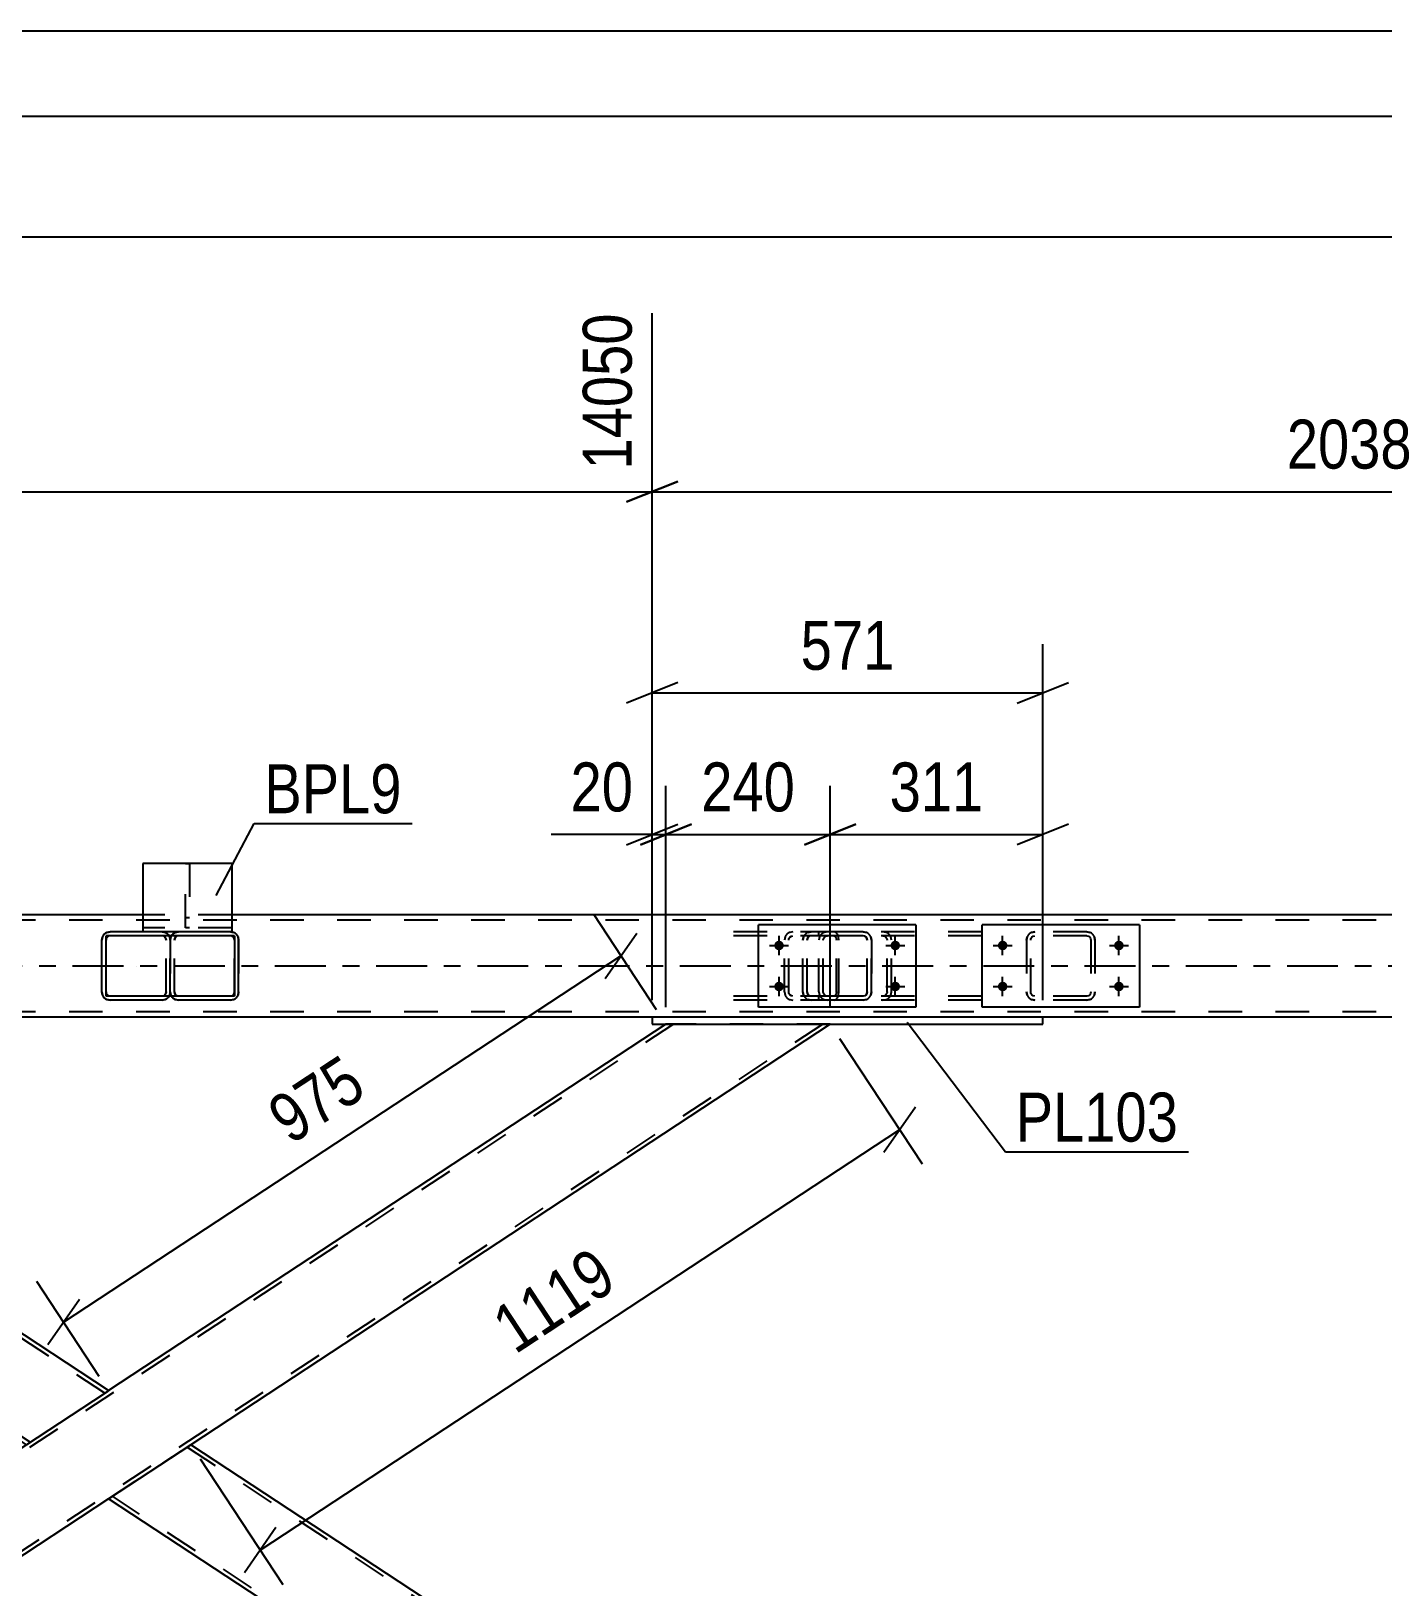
# Model space of a CAD drawing. Header units: millimetres. Extents: x -777 to 412, y -850 to -9.
# Drawn here: x -184.6 to -105.6, y -100.5 to -9.5 of the extents above; entities that cross this region are included whole.
import ezdxf

# ---------------------------------------------------------------- set-up
doc = ezdxf.new("R2010")
doc.units = ezdxf.units.MM
doc.linetypes.add('DXK_LINE_DOT2', pattern=[3.9198, 1.9599, -1.9599])
doc.linetypes.add('DXK_LINE_DOT3', pattern=[5.9187, 2.979, -0.9799, 0.9799, -0.9799])
doc.styles.add('Arial Narrow', font='ARIALN.TTF', dxfattribs={"height": 0.2})

# ---------------------------------------------------------------- blocks, each defined once
blk = doc.blocks.new('Unknown-570390744-1132')
at = {"color": 5, "linetype": 'Continuous'}
for p, q in [((412.086, -9.498), (-776.914, -9.498)), ((407.086, -14.498), (-771.914, -14.498))]:
    blk.add_line(p, q, dxfattribs=at)
blk = doc.blocks.new('Part-570390744-2736 - 2615')
at = {"color": 7, "linetype": 'DXK_LINE_DOT2'}
for p, q in [((-175.588, -61.942), (-175.588, -58.182)), ((-175.588, -58.182), (-175.348, -58.182)), ((-175.348, -58.182), (-175.348, -61.942)), ((-175.588, -61.342), (-175.348, -61.342)), ((-175.348, -61.942), (-175.588, -61.942))]:
    blk.add_line(p, q, dxfattribs=at)
blk = doc.blocks.new('Part-570390744-2696 - 2615')
at = {"color": 7, "linetype": 'DXK_LINE_DOT2'}
for p, q in [((-66.749, -61.503), (-670.067, -61.503)), ((-172.87, -61.183), (-178.07, -61.183)), ((-66.749, -66.863), (-670.067, -66.863)), ((-125.44, -67.183), (-148.278, -67.183))]:
    blk.add_line(p, q, dxfattribs=at)
at = {"color": 2, "linetype": 'Continuous'}
for p, q in [((-178.07, -61.183), (-377.192, -61.183)), ((-70.749, -61.183), (-172.87, -61.183)), ((-148.278, -67.183), (-211.867, -67.183)), ((-70.749, -67.183), (-125.44, -67.183))]:
    blk.add_line(p, q, dxfattribs=at)
at = {"color": 7, "linetype": 'DXK_LINE_DOT3'}
blk.add_line((-66.749, -64.183), (-670.067, -64.183), dxfattribs=at)
blk = doc.blocks.new('Part-570390744-2778 - 2615')
at = {"color": 7, "linetype": 'DXK_LINE_DOT2'}
for p, q in [((-138.503, -62.479), (-138.542, -62.663)), ((-138.542, -65.703), (-138.542, -62.663)), ((-138.286, -62.663), (-138.267, -62.571)), ((-138.286, -65.703), (-138.286, -62.663)), ((-138.267, -62.571), (-138.211, -62.493)), ((-138.031, -62.183), (-138.226, -62.219)), ((-138.211, -62.493), (-138.129, -62.441)), ((-138.129, -62.441), (-138.031, -62.423)), ((-129.016, -62.183), (-138.031, -62.183)), ((-129.016, -62.423), (-138.031, -62.423)), ((-134.6, -62.219), (-134.796, -62.183)), ((-134.796, -62.423), (-134.698, -62.441)), ((-134.698, -62.441), (-134.615, -62.493)), ((-134.615, -62.493), (-134.56, -62.571)), ((-134.56, -62.571), (-134.54, -62.663)), ((-134.54, -65.703), (-134.54, -62.663)), ((-134.285, -62.663), (-134.324, -62.479)), ((-134.285, -65.703), (-134.285, -62.663)), ((-138.542, -65.703), (-138.503, -65.886)), ((-138.267, -65.794), (-138.286, -65.703)), ((-138.211, -65.872), (-138.267, -65.794)), ((-138.226, -66.146), (-138.031, -66.183)), ((-138.129, -65.924), (-138.211, -65.872)), ((-138.031, -65.943), (-138.129, -65.924)), ((-129.016, -65.943), (-138.031, -65.943)), ((-129.016, -66.183), (-138.031, -66.183)), ((-134.698, -65.924), (-134.796, -65.943)), ((-134.796, -66.183), (-134.6, -66.146)), ((-134.615, -65.872), (-134.698, -65.924)), ((-134.56, -65.794), (-134.615, -65.872)), ((-134.54, -65.703), (-134.56, -65.794)), ((-134.324, -65.886), (-134.285, -65.703))]:
    blk.add_line(p, q, dxfattribs=at)
for centre, start, end in [((-138.05, -62.683), 110.75831, 155.68004), ((-134.776, -62.683), 24.31996, 69.24169), ((-138.05, -65.682), 204.31996, 249.24169), ((-134.776, -65.682), 290.75831, 335.68004)]:
    blk.add_arc(centre, 0.496, start, end, dxfattribs=at)
blk = doc.blocks.new('Part-570390744-2718 - 2615')
at = {"color": 2, "linetype": 'Continuous'}
for p, q in [((-148.278, -67.183), (-148.278, -67.583)), ((-125.44, -67.183), (-148.278, -67.183)), ((-125.44, -67.583), (-125.44, -67.183)), ((-148.278, -67.583), (-125.44, -67.583))]:
    blk.add_line(p, q, dxfattribs=at)
blk = doc.blocks.new('Part-570390744-3077 - 2615')
at = {"color": 7, "linetype": 'DXK_LINE_DOT2'}
for p, q in [((-137.644, -62.183), (-145.086, -62.183)), ((-137.644, -62.423), (-145.086, -62.423)), ((-140.516, -62.479), (-140.555, -62.663)), ((-140.555, -65.703), (-140.555, -62.663)), ((-140.303, -62.663), (-140.284, -62.571)), ((-140.303, -65.703), (-140.303, -62.663)), ((-140.284, -62.571), (-140.229, -62.493)), ((-140.051, -62.183), (-140.244, -62.219)), ((-140.229, -62.493), (-140.147, -62.441)), ((-140.147, -62.441), (-140.051, -62.423)), ((-138.542, -62.423), (-138.542, -62.183)), ((-137.541, -62.219), (-137.644, -62.183)), ((-137.644, -62.423), (-137.592, -62.441)), ((-137.592, -62.441), (-137.549, -62.493)), ((-137.549, -62.493), (-137.52, -62.571)), ((-137.454, -62.323), (-137.541, -62.219)), ((-137.52, -62.571), (-137.509, -62.663)), ((-137.509, -65.703), (-137.509, -62.663)), ((-137.395, -62.479), (-137.454, -62.323)), ((-137.375, -62.663), (-137.395, -62.479)), ((-137.375, -65.703), (-137.375, -62.663)), ((-137.644, -65.943), (-145.086, -65.943)), ((-137.644, -66.183), (-145.086, -66.183)), ((-140.555, -65.703), (-140.516, -65.886)), ((-140.284, -65.794), (-140.303, -65.703)), ((-140.229, -65.872), (-140.284, -65.794)), ((-140.244, -66.146), (-140.051, -66.183)), ((-140.147, -65.924), (-140.229, -65.872)), ((-140.051, -65.943), (-140.147, -65.924)), ((-138.542, -66.183), (-138.542, -65.943)), ((-137.592, -65.924), (-137.644, -65.943)), ((-137.644, -66.183), (-137.541, -66.146)), ((-137.549, -65.872), (-137.592, -65.924)), ((-137.52, -65.794), (-137.549, -65.872)), ((-137.541, -66.146), (-137.454, -66.042)), ((-137.509, -65.703), (-137.52, -65.794)), ((-137.454, -66.042), (-137.395, -65.886)), ((-137.395, -65.886), (-137.375, -65.703))]:
    blk.add_line(p, q, dxfattribs=at)
for centre, start, end in [((-140.066, -62.678), 111.15132, 156.10487), ((-140.066, -65.687), 203.89513, 248.84868)]:
    blk.add_arc(centre, 0.492, start, end, dxfattribs=at)
blk = doc.blocks.new('Part-570390744-2913 - 2615')
at = {"color": 7, "linetype": 'DXK_LINE_DOT2'}
for p, q in [((-139.467, -62.663), (-139.431, -62.479)), ((-139.431, -62.479), (-139.467, -62.663)), ((-139.467, -65.703), (-139.467, -62.663)), ((-139.467, -62.663), (-139.467, -62.663)), ((-139.467, -65.703), (-139.467, -62.663)), ((-139.227, -62.663), (-139.209, -62.571)), ((-139.209, -62.571), (-139.227, -62.663)), ((-139.227, -65.703), (-139.227, -62.663)), ((-139.227, -62.663), (-139.227, -62.663)), ((-139.227, -65.703), (-139.227, -62.663)), ((-139.209, -62.571), (-139.157, -62.493)), ((-139.157, -62.493), (-139.209, -62.571)), ((-139.171, -62.219), (-138.987, -62.183)), ((-138.987, -62.183), (-139.171, -62.219)), ((-139.157, -62.493), (-139.079, -62.441)), ((-138.987, -62.423), (-139.079, -62.441)), ((-135.947, -62.183), (-138.987, -62.183)), ((-135.947, -62.423), (-138.987, -62.423)), ((-135.947, -62.183), (-135.764, -62.219)), ((-135.764, -62.219), (-135.947, -62.183)), ((-135.855, -62.441), (-135.947, -62.423)), ((-135.855, -62.441), (-135.778, -62.493)), ((-135.778, -62.493), (-135.855, -62.441)), ((-135.778, -62.493), (-135.725, -62.571)), ((-135.725, -62.571), (-135.778, -62.493)), ((-135.725, -62.571), (-135.707, -62.663)), ((-135.707, -62.663), (-135.725, -62.571)), ((-135.707, -65.703), (-135.707, -62.663)), ((-135.707, -62.663), (-135.707, -62.663)), ((-135.707, -65.703), (-135.707, -62.663)), ((-135.504, -62.479), (-135.467, -62.663)), ((-135.467, -62.663), (-135.504, -62.479)), ((-135.467, -65.703), (-135.467, -62.663)), ((-135.467, -62.663), (-135.467, -62.663)), ((-135.467, -62.663), (-135.467, -65.703)), ((-139.467, -65.703), (-139.467, -65.703)), ((-139.431, -65.886), (-139.467, -65.703)), ((-139.467, -65.703), (-139.431, -65.886)), ((-139.227, -65.703), (-139.227, -65.703)), ((-139.209, -65.794), (-139.227, -65.703)), ((-139.227, -65.703), (-139.209, -65.794)), ((-139.157, -65.872), (-139.209, -65.794)), ((-139.209, -65.794), (-139.157, -65.872)), ((-138.987, -66.183), (-139.171, -66.146)), ((-139.171, -66.146), (-138.987, -66.183)), ((-139.079, -65.924), (-139.157, -65.872)), ((-139.157, -65.872), (-139.079, -65.924)), ((-138.987, -65.943), (-139.079, -65.924)), ((-135.947, -65.943), (-138.987, -65.943)), ((-135.947, -66.183), (-138.987, -66.183)), ((-135.855, -65.924), (-135.947, -65.943)), ((-135.764, -66.146), (-135.947, -66.183)), ((-135.947, -66.183), (-135.764, -66.146)), ((-135.778, -65.872), (-135.855, -65.924)), ((-135.725, -65.794), (-135.778, -65.872)), ((-135.778, -65.872), (-135.725, -65.794)), ((-135.707, -65.703), (-135.725, -65.794)), ((-135.725, -65.794), (-135.707, -65.703)), ((-135.707, -65.703), (-135.707, -65.703)), ((-135.467, -65.703), (-135.504, -65.886)), ((-135.504, -65.886), (-135.467, -65.703)), ((-135.467, -65.703), (-135.467, -65.703))]:
    blk.add_line(p, q, dxfattribs=at)
for centre, start, end in [((-138.987, -62.663), 112.5, 157.5), ((-138.987, -62.663), 112.5, 157.5), ((-135.947, -62.663), 22.5, 67.5), ((-135.947, -62.663), 22.5, 67.5), ((-138.987, -65.703), 202.5, 247.5), ((-138.987, -65.703), 202.5, 247.5), ((-135.947, -65.703), 292.5, 337.5), ((-135.947, -65.703), 292.5, 337.5)]:
    blk.add_arc(centre, 0.48, start, end, dxfattribs=at)
blk = doc.blocks.new('Part-570390744-2936 - 2615')
at = {"color": 2, "linetype": 'Continuous'}
for p, q in [((-172.87, -58.182), (-178.07, -58.182)), ((-178.07, -58.182), (-178.07, -62.182)), ((-172.87, -58.182), (-172.87, -62.182)), ((-175.991, -62.182), (-178.07, -62.182)), ((-172.87, -62.182), (-172.948, -62.182)), ((-172.87, -62.182), (-172.87, -62.182))]:
    blk.add_line(p, q, dxfattribs=at)
at = {"color": 7, "linetype": 'DXK_LINE_DOT2'}
for p, q in [((-172.87, -61.942), (-178.07, -61.942)), ((-178.07, -61.942), (-178.07, -61.959)), ((-178.07, -61.959), (-178.07, -62.162)), ((-178.07, -62.182), (-178.07, -62.162)), ((-172.948, -62.182), (-175.991, -62.182)), ((-172.87, -61.942), (-172.87, -61.942)), ((-172.87, -61.942), (-172.87, -62.162)), ((-172.87, -62.182), (-172.87, -62.162)), ((-172.87, -62.182), (-172.87, -62.182))]:
    blk.add_line(p, q, dxfattribs=at)
blk = doc.blocks.new('Part-570390744-2943 - 2615')
at = {"color": 7, "linetype": 'DXK_LINE_DOT2'}
for p, q in [((-176.433, -62.478), (-176.47, -62.662)), ((-176.47, -62.662), (-176.467, -62.649)), ((-176.47, -65.702), (-176.47, -62.662)), ((-176.47, -62.662), (-176.47, -62.662)), ((-176.47, -65.702), (-176.47, -62.662)), ((-176.467, -62.649), (-176.433, -62.478)), ((-176.23, -62.662), (-176.211, -62.57)), ((-176.211, -62.57), (-176.23, -62.662)), ((-176.23, -65.702), (-176.23, -62.662)), ((-176.23, -62.662), (-176.23, -62.662)), ((-176.23, -65.702), (-176.23, -62.662)), ((-176.211, -62.57), (-176.159, -62.492)), ((-176.159, -62.492), (-176.211, -62.57)), ((-176.173, -62.218), (-175.99, -62.182)), ((-176.159, -62.492), (-176.082, -62.44)), ((-175.99, -62.422), (-176.082, -62.44)), ((-172.95, -62.182), (-172.87, -62.197)), ((-172.858, -62.44), (-172.95, -62.422)), ((-172.87, -62.197), (-172.766, -62.218)), ((-172.858, -62.44), (-172.78, -62.492)), ((-172.78, -62.492), (-172.858, -62.44)), ((-172.78, -62.492), (-172.728, -62.57)), ((-172.728, -62.57), (-172.78, -62.492)), ((-172.728, -62.57), (-172.71, -62.662)), ((-172.71, -62.662), (-172.728, -62.57)), ((-172.71, -65.702), (-172.71, -62.662)), ((-172.71, -62.662), (-172.71, -62.662)), ((-172.71, -65.702), (-172.71, -62.662)), ((-172.506, -62.478), (-172.47, -62.662)), ((-172.47, -62.662), (-172.47, -65.702)), ((-176.47, -65.702), (-176.47, -65.702)), ((-176.433, -65.885), (-176.47, -65.702)), ((-176.47, -65.702), (-176.433, -65.885)), ((-176.23, -65.702), (-176.23, -65.702)), ((-176.211, -65.793), (-176.23, -65.702)), ((-176.23, -65.702), (-176.211, -65.793)), ((-176.159, -65.871), (-176.211, -65.793)), ((-176.211, -65.793), (-176.159, -65.871)), ((-175.99, -66.182), (-176.173, -66.145)), ((-176.082, -65.923), (-176.159, -65.871)), ((-176.159, -65.871), (-176.082, -65.923)), ((-175.99, -65.942), (-176.082, -65.923)), ((-172.95, -65.942), (-175.99, -65.942)), ((-172.858, -65.923), (-172.95, -65.942)), ((-172.766, -66.145), (-172.95, -66.182)), ((-172.78, -65.871), (-172.858, -65.923)), ((-172.728, -65.793), (-172.78, -65.871)), ((-172.78, -65.871), (-172.728, -65.793)), ((-172.71, -65.702), (-172.728, -65.793)), ((-172.728, -65.793), (-172.71, -65.702)), ((-172.71, -65.702), (-172.71, -65.702)), ((-172.47, -65.702), (-172.506, -65.885))]:
    blk.add_line(p, q, dxfattribs=at)
at = {"color": 2, "linetype": 'Continuous'}
for p, q in [((-175.99, -62.182), (-176.173, -62.218)), ((-175.99, -62.422), (-175.995, -62.423)), ((-172.95, -62.182), (-175.99, -62.182)), ((-172.95, -62.422), (-175.99, -62.422)), ((-172.766, -62.218), (-172.95, -62.182)), ((-172.95, -62.422), (-172.944, -62.423)), ((-172.47, -62.662), (-172.506, -62.478)), ((-172.47, -65.702), (-172.47, -62.662)), ((-172.47, -62.662), (-172.47, -62.662)), ((-176.173, -66.145), (-175.99, -66.182)), ((-172.95, -66.182), (-175.99, -66.182)), ((-172.95, -66.182), (-172.766, -66.145)), ((-172.506, -65.885), (-172.47, -65.702)), ((-172.47, -65.702), (-172.47, -65.702))]:
    blk.add_line(p, q, dxfattribs=at)
at = {"color": 7, "linetype": 'DXK_LINE_DOT2'}
for centre, start, end in [((-175.99, -62.662), 112.5, 157.5), ((-175.99, -62.662), 149.55795, 157.5), ((-172.95, -62.662), 22.5, 67.5), ((-175.99, -65.702), 202.5, 247.5), ((-175.99, -65.702), 202.5, 210.75578), ((-172.95, -65.702), 292.5, 337.5)]:
    blk.add_arc(centre, 0.48, start, end, dxfattribs=at)
at = {"color": 2, "linetype": 'Continuous'}
for centre, start, end in [((-175.99, -62.662), 112.5, 149.55795), ((-172.95, -62.662), 22.5, 67.5), ((-175.99, -65.702), 210.75578, 247.5), ((-172.95, -65.702), 292.5, 337.5)]:
    blk.add_arc(centre, 0.48, start, end, dxfattribs=at)
blk = doc.blocks.new('Part-570390744-2944 - 2615')
at = {"color": 7, "linetype": 'DXK_LINE_DOT2'}
for p, q in [((-126.389, -62.662), (-126.352, -62.478)), ((-126.352, -62.478), (-126.389, -62.662)), ((-126.389, -62.662), (-126.389, -65.702)), ((-126.149, -62.662), (-126.131, -62.57)), ((-126.149, -65.702), (-126.149, -62.662)), ((-126.131, -62.57), (-126.079, -62.492)), ((-126.093, -62.218), (-125.909, -62.182)), ((-125.909, -62.182), (-126.093, -62.218)), ((-126.079, -62.492), (-126.001, -62.44)), ((-126.001, -62.44), (-125.909, -62.422)), ((-122.869, -62.182), (-125.909, -62.182)), ((-122.869, -62.422), (-125.909, -62.422)), ((-122.869, -62.182), (-122.685, -62.218)), ((-122.685, -62.218), (-122.869, -62.182)), ((-122.869, -62.422), (-122.777, -62.44)), ((-122.777, -62.44), (-122.699, -62.492)), ((-122.699, -62.492), (-122.647, -62.57)), ((-122.647, -62.57), (-122.629, -62.662)), ((-122.629, -62.662), (-122.629, -65.702)), ((-122.426, -62.478), (-122.389, -62.662)), ((-122.389, -62.662), (-122.426, -62.478)), ((-122.389, -62.662), (-122.389, -65.702)), ((-126.352, -65.885), (-126.389, -65.702)), ((-126.389, -65.702), (-126.352, -65.885)), ((-126.131, -65.793), (-126.149, -65.702)), ((-126.079, -65.871), (-126.131, -65.793)), ((-125.909, -66.182), (-126.093, -66.145)), ((-126.093, -66.145), (-125.909, -66.182)), ((-126.001, -65.923), (-126.079, -65.871)), ((-125.909, -65.942), (-126.001, -65.923)), ((-122.869, -65.942), (-125.909, -65.942)), ((-122.869, -66.182), (-125.909, -66.182)), ((-122.777, -65.923), (-122.869, -65.942)), ((-122.685, -66.145), (-122.869, -66.182)), ((-122.869, -66.182), (-122.685, -66.145)), ((-122.699, -65.871), (-122.777, -65.923)), ((-122.647, -65.793), (-122.699, -65.871)), ((-122.629, -65.702), (-122.647, -65.793)), ((-122.389, -65.702), (-122.426, -65.885)), ((-122.426, -65.885), (-122.389, -65.702))]:
    blk.add_line(p, q, dxfattribs=at)
for centre, start, end in [((-125.909, -62.662), 112.5, 157.5), ((-125.909, -62.662), 112.5, 157.5), ((-122.869, -62.662), 22.5, 67.5), ((-122.869, -62.662), 22.5, 67.5), ((-125.909, -65.702), 202.5, 247.5), ((-125.909, -65.702), 202.5, 247.5), ((-122.869, -65.702), 292.5, 337.5), ((-122.869, -65.702), 292.5, 337.5)]:
    blk.add_arc(centre, 0.48, start, end, dxfattribs=at)
blk = doc.blocks.new('Bolt-570390744-3101 - 2615')
at = {"linetype": 'Continuous'}
for points in [[(-127.789, -62.702, -1), (-127.789, -63.262, -1)], [(-120.989, -62.702, -1), (-120.989, -63.262, -1)], [(-127.789, -65.102, -1), (-127.789, -65.662, -1)], [(-120.989, -65.102, -1), (-120.989, -65.662, -1)]]:
    blk.add_hatch(color=1, dxfattribs=at).paths.add_polyline_path(points)
at = {"color": 1, "linetype": 'Continuous'}
for p, q in [((-127.789, -63.542), (-127.789, -62.422)), ((-120.989, -63.542), (-120.989, -62.422)), ((-128.349, -62.982), (-127.229, -62.982)), ((-121.549, -62.982), (-120.429, -62.982)), ((-128.349, -65.382), (-127.229, -65.382)), ((-127.789, -65.942), (-127.789, -64.822)), ((-121.549, -65.382), (-120.429, -65.382)), ((-120.989, -65.942), (-120.989, -64.822))]:
    blk.add_line(p, q, dxfattribs=at)
blk = doc.blocks.new('Bolt-570390744-2997 - 2615')
at = {"linetype": 'Continuous'}
for points in [[(-140.867, -62.703, -1), (-140.867, -63.263, -1)], [(-134.067, -62.703, -1), (-134.067, -63.263, -1)], [(-140.867, -65.103, -1), (-140.867, -65.663, -1)], [(-134.067, -65.103, -1), (-134.067, -65.663, -1)]]:
    blk.add_hatch(color=1, dxfattribs=at).paths.add_polyline_path(points)
at = {"color": 1, "linetype": 'Continuous'}
for p, q in [((-140.867, -63.543), (-140.867, -62.423)), ((-134.067, -63.543), (-134.067, -62.423)), ((-141.427, -62.983), (-140.307, -62.983)), ((-134.627, -62.983), (-133.507, -62.983)), ((-141.427, -65.383), (-140.307, -65.383)), ((-140.867, -65.943), (-140.867, -64.823)), ((-134.627, -65.383), (-133.507, -65.383)), ((-134.067, -65.943), (-134.067, -64.823))]:
    blk.add_line(p, q, dxfattribs=at)
blk = doc.blocks.new('Part-570390744-3000 - 2615')
at = {"color": 2, "linetype": 'Continuous'}
for p, q in [((-180.431, -62.479), (-180.467, -62.663)), ((-180.467, -65.703), (-180.467, -62.663)), ((-180.467, -62.663), (-180.467, -62.663)), ((-179.987, -62.183), (-180.171, -62.219)), ((-176.947, -62.183), (-179.987, -62.183)), ((-176.764, -62.219), (-176.947, -62.183)), ((-180.467, -65.703), (-180.467, -65.703)), ((-180.467, -65.703), (-180.431, -65.886)), ((-180.171, -66.146), (-179.987, -66.183)), ((-176.947, -66.183), (-179.987, -66.183)), ((-176.947, -66.183), (-176.764, -66.146))]:
    blk.add_line(p, q, dxfattribs=at)
at = {"color": 7, "linetype": 'DXK_LINE_DOT2'}
for p, q in [((-180.467, -62.663), (-180.431, -62.479)), ((-180.467, -65.703), (-180.467, -62.663)), ((-180.227, -62.663), (-180.209, -62.571)), ((-180.209, -62.571), (-180.227, -62.663)), ((-180.227, -65.703), (-180.227, -62.663)), ((-180.227, -62.663), (-180.227, -62.663)), ((-180.227, -65.703), (-180.227, -62.663)), ((-180.209, -62.571), (-180.157, -62.493)), ((-180.157, -62.493), (-180.209, -62.571)), ((-180.171, -62.219), (-179.987, -62.183)), ((-180.157, -62.493), (-180.079, -62.441)), ((-179.987, -62.423), (-180.079, -62.441)), ((-176.947, -62.423), (-179.987, -62.423)), ((-176.947, -62.183), (-176.764, -62.219)), ((-176.855, -62.441), (-176.947, -62.423)), ((-176.855, -62.441), (-176.778, -62.493)), ((-176.778, -62.493), (-176.855, -62.441)), ((-176.778, -62.493), (-176.725, -62.571)), ((-176.725, -62.571), (-176.778, -62.493)), ((-176.725, -62.571), (-176.707, -62.663)), ((-176.707, -62.663), (-176.725, -62.571)), ((-176.707, -65.703), (-176.707, -62.663)), ((-176.707, -62.663), (-176.707, -62.663)), ((-176.707, -65.703), (-176.707, -62.663)), ((-176.504, -62.479), (-176.467, -62.663)), ((-176.467, -62.663), (-176.504, -62.479)), ((-176.467, -65.703), (-176.467, -62.663)), ((-176.467, -62.663), (-176.467, -62.663)), ((-176.467, -62.663), (-176.467, -65.703)), ((-180.431, -65.886), (-180.467, -65.703)), ((-180.227, -65.703), (-180.227, -65.703)), ((-180.209, -65.794), (-180.227, -65.703)), ((-180.227, -65.703), (-180.209, -65.794)), ((-180.157, -65.872), (-180.209, -65.794)), ((-180.209, -65.794), (-180.157, -65.872)), ((-179.987, -66.183), (-180.171, -66.146)), ((-180.079, -65.924), (-180.157, -65.872)), ((-180.157, -65.872), (-180.079, -65.924)), ((-179.987, -65.943), (-180.079, -65.924)), ((-176.947, -65.943), (-179.987, -65.943)), ((-176.855, -65.924), (-176.947, -65.943)), ((-176.764, -66.146), (-176.947, -66.183)), ((-176.778, -65.872), (-176.855, -65.924)), ((-176.725, -65.794), (-176.778, -65.872)), ((-176.778, -65.872), (-176.725, -65.794)), ((-176.707, -65.703), (-176.725, -65.794)), ((-176.725, -65.794), (-176.707, -65.703)), ((-176.707, -65.703), (-176.707, -65.703)), ((-176.467, -65.703), (-176.504, -65.886)), ((-176.504, -65.886), (-176.467, -65.703)), ((-176.467, -65.703), (-176.467, -65.703))]:
    blk.add_line(p, q, dxfattribs=at)
at = {"color": 7, "linetype": 'DXK_LINE_DOT3'}
blk.add_line((-178.467, -64.183), (-178.467, -64.183), dxfattribs=at)
at = {"color": 2, "linetype": 'Continuous'}
for centre, start, end in [((-179.987, -62.663), 112.5, 157.5), ((-176.947, -62.663), 30.60038, 67.5), ((-179.987, -65.703), 202.5, 247.5), ((-176.947, -65.703), 292.5, 329.4026)]:
    blk.add_arc(centre, 0.48, start, end, dxfattribs=at)
at = {"color": 7, "linetype": 'DXK_LINE_DOT2'}
for centre, start, end in [((-179.987, -62.663), 112.5, 157.5), ((-176.947, -62.663), 22.5, 67.5), ((-176.947, -62.663), 22.5, 30.60038), ((-179.987, -65.703), 202.5, 247.5), ((-176.947, -65.703), 292.5, 337.5), ((-176.947, -65.703), 329.4026, 337.5)]:
    blk.add_arc(centre, 0.48, start, end, dxfattribs=at)
blk = doc.blocks.new('Part-570390744-3001 - 2615')
at = {"color": 2, "linetype": 'Continuous'}
for p, q in [((-172.71, -62.423), (-180.227, -62.423)), ((-180.227, -65.943), (-180.227, -62.423)), ((-172.71, -62.423), (-172.71, -65.943)), ((-172.71, -65.943), (-180.227, -65.943))]:
    blk.add_line(p, q, dxfattribs=at)
blk = doc.blocks.new('Part-570390744-3083 - 2615')
at = {"color": 7, "linetype": 'DXK_LINE_DOT2'}
for p, q in [((-147.041, -67.583), (-223.357, -117.782)), ((-138.307, -67.583), (-214.623, -117.782)), ((-137.87, -67.583), (-147.478, -67.583)), ((-180.072, -89.023), (-184.876, -92.182)), ((-175.268, -92.182), (-180.072, -95.342)), ((-222.639, -117.022), (-223.794, -117.782)), ((-214.186, -117.782), (-223.794, -117.782))]:
    blk.add_line(p, q, dxfattribs=at)
at = {"color": 2, "linetype": 'Continuous'}
for p, q in [((-147.478, -67.583), (-180.072, -89.023)), ((-137.87, -67.583), (-175.268, -92.182)), ((-184.876, -92.182), (-222.639, -117.022)), ((-180.072, -95.342), (-214.186, -117.782))]:
    blk.add_line(p, q, dxfattribs=at)
blk = doc.blocks.new('Part-570390744-3009 - 2615')
at = {"color": 2, "linetype": 'Continuous'}
for p, q in [((-184.876, -92.182), (-222.274, -67.583)), ((-180.072, -89.023), (-212.667, -67.583)), ((-180.106, -89.044), (-180.342, -89.2)), ((-180.072, -89.023), (-180.106, -89.044)), ((-180.342, -89.2), (-184.876, -92.182))]:
    blk.add_line(p, q, dxfattribs=at)
at = {"color": 7, "linetype": 'DXK_LINE_DOT2'}
for p, q in [((-222.274, -67.583), (-212.667, -67.583)), ((-184.658, -92.039), (-221.838, -67.583)), ((-180.291, -89.166), (-213.103, -67.583)), ((-180.342, -89.2), (-180.2, -89.107))]:
    blk.add_line(p, q, dxfattribs=at)
blk = doc.blocks.new('Part-570390744-3017 - 2615')
at = {"color": 2, "linetype": 'Continuous'}
for p, q in [((-119.789, -61.782), (-128.989, -61.782)), ((-128.989, -66.582), (-128.989, -61.782)), ((-119.789, -61.782), (-119.789, -66.582)), ((-119.789, -66.582), (-128.989, -66.582))]:
    blk.add_line(p, q, dxfattribs=at)
blk = doc.blocks.new('Part-570390744-3020 - 2615')
at = {"color": 2, "linetype": 'Continuous'}
for p, q in [((-132.867, -61.783), (-142.067, -61.783)), ((-142.067, -66.583), (-142.067, -61.783)), ((-132.867, -61.783), (-132.867, -66.583)), ((-132.867, -66.583), (-142.067, -66.583))]:
    blk.add_line(p, q, dxfattribs=at)
blk = doc.blocks.new('Part-570390744-3025 - 2615')
at = {"color": 2, "linetype": 'Continuous'}
for p, q in [((-180.072, -95.342), (-175.268, -92.182)), ((-137.409, -117.086), (-175.268, -92.182)), ((-145.959, -117.782), (-180.072, -95.342)), ((-137.409, -117.086), (-138.625, -117.782))]:
    blk.add_line(p, q, dxfattribs=at)
at = {"color": 7, "linetype": 'DXK_LINE_DOT2'}
for p, q in [((-175.487, -92.326), (-137.642, -117.219)), ((-179.854, -95.199), (-179.837, -95.188)), ((-145.522, -117.782), (-179.854, -95.199)), ((-137.642, -117.219), (-137.876, -117.353)), ((-138.625, -117.782), (-145.959, -117.782))]:
    blk.add_line(p, q, dxfattribs=at)
blk = doc.blocks.new('StraightDimension-570390744-58735 - 2615')
at = {"color": 7, "linetype": 'Continuous'}
for p, q in [((-137.321, -68.418), (-132.492, -75.758)), ((-134.735, -75.079), (-132.888, -72.428)), ((-171.209, -98.353), (-133.811, -73.753)), ((-174.719, -93.018), (-169.891, -100.358)), ((-170.286, -97.027), (-172.133, -99.679))]:
    blk.add_line(p, q, dxfattribs=at)
at = {"color": 0}
blk.add_wipeout([(-149.367, -83.088), (-151.675, -79.579), (-158.787, -84.257), (-156.478, -87.765)], dxfattribs=at)
at = {"color": 3, "style": 'Arial Narrow'}
blk.add_text('1119', height=2.8633, rotation=33.33468, dxfattribs=at).set_placement((-156.307, -86.934))
blk = doc.blocks.new('StraightDimension-570390744-58730 - 2615')
at = {"color": 7, "linetype": 'Continuous'}
for p, q in [((-148.028, -66.747), (-151.677, -61.198)), ((-151.035, -64.905), (-149.188, -62.254)), ((-182.706, -85.019), (-150.111, -63.579)), ((-180.622, -88.187), (-184.272, -82.638)), ((-181.782, -83.694), (-183.629, -86.345))]:
    blk.add_line(p, q, dxfattribs=at)
at = {"color": 0}
blk.add_wipeout([(-164.028, -71.836), (-166.336, -68.327), (-171.921, -72), (-169.613, -75.509)], dxfattribs=at)
at = {"color": 3, "style": 'Arial Narrow'}
blk.add_text('975', height=2.8633, rotation=33.33468, dxfattribs=at).set_placement((-169.441, -74.678))
blk = doc.blocks.new('StraightDimension-570390744-58661 - 2615')
at = {"color": 7, "linetype": 'Continuous'}
for p, q in [((-147.478, -66.583), (-147.478, -53.642)), ((-137.87, -66.583), (-137.87, -53.642)), ((-148.978, -57.092), (-145.978, -55.892)), ((-136.37, -55.892), (-139.37, -57.092)), ((-147.478, -56.492), (-137.87, -56.492))]:
    blk.add_line(p, q, dxfattribs=at)
at = {"color": 0}
blk.add_wipeout([(-139.332, -55.742), (-139.332, -51.542), (-146.016, -51.542), (-146.016, -55.742)], dxfattribs=at)
at = {"color": 3, "style": 'Arial Narrow'}
blk.add_text('240', height=2.8633, dxfattribs=at).set_placement((-145.416, -55.142))
blk = doc.blocks.new('StraightDimension-570390744-58662 - 2615')
at = {"color": 7, "linetype": 'Continuous'}
for p, q in [((-148.278, -66.183), (-148.278, -53.642)), ((-147.478, -66.583), (-147.478, -53.642)), ((-149.778, -57.092), (-146.778, -55.892)), ((-145.978, -55.892), (-148.978, -57.092)), ((-148.278, -56.492), (-154.184, -56.492)), ((-148.278, -56.492), (-154.184, -56.492)), ((-148.278, -56.492), (-147.478, -56.492))]:
    blk.add_line(p, q, dxfattribs=at)
at = {"color": 0}
blk.add_wipeout([(-148.803, -55.742), (-148.803, -51.542), (-153.659, -51.542), (-153.659, -55.742)], dxfattribs=at)
at = {"color": 3, "style": 'Arial Narrow'}
blk.add_text('20', height=2.8633, dxfattribs=at).set_placement((-153.059, -55.142))
blk = doc.blocks.new('StraightDimension-570390744-58660 - 2615')
at = {"color": 7, "linetype": 'Continuous'}
for p, q in [((-137.87, -66.583), (-137.87, -53.642)), ((-125.44, -66.183), (-125.44, -53.642)), ((-139.37, -57.092), (-136.37, -55.892)), ((-123.94, -55.892), (-126.94, -57.092)), ((-137.87, -56.492), (-125.44, -56.492))]:
    blk.add_line(p, q, dxfattribs=at)
at = {"color": 0}
blk.add_wipeout([(-128.313, -55.742), (-128.313, -51.542), (-134.997, -51.542), (-134.997, -55.742)], dxfattribs=at)
at = {"color": 3, "style": 'Arial Narrow'}
blk.add_text('311', height=2.8633, dxfattribs=at).set_placement((-134.397, -55.142))
blk = doc.blocks.new('StraightDimension-570390744-4081 - 2615')
at = {"color": 7, "linetype": 'Continuous'}
blk.add_line((-707.587, -21.533), (-65.949, -21.533), dxfattribs=at)
blk = doc.blocks.new('StraightDimension-570390744-3317 - 2615')
at = {"color": 7, "linetype": 'Continuous'}
for p, q in [((-148.278, -66.183), (-148.278, -25.997)), ((-66.749, -60.183), (-66.749, -25.997)), ((-146.778, -35.838), (-149.778, -37.038)), ((-68.249, -37.038), (-65.249, -35.838)), ((-148.278, -36.438), (-66.749, -36.438))]:
    blk.add_line(p, q, dxfattribs=at)
at = {"color": 0}
blk.add_wipeout([(-103.257, -35.688), (-103.257, -31.488), (-111.77, -31.488), (-111.77, -35.688)], dxfattribs=at)
at = {"color": 3, "style": 'Arial Narrow'}
blk.add_text('2038', height=2.8633, dxfattribs=at).set_placement((-111.17, -35.088))
at = {"color": 0, "linetype": 'Continuous'}
blk.add_wipeout([(-67.349, -25.397), (-71.549, -25.397), (-71.549, -35.738), (-67.349, -35.738)], dxfattribs=at)
at = {"color": 3, "linetype": 'Continuous', "style": 'Arial Narrow'}
blk.add_text('16089', height=2.8633, rotation=90.00021, dxfattribs=at).set_placement((-67.949, -35.138))
blk = doc.blocks.new('StraightDimension-570390744-3318 - 2615')
at = {"color": 7, "linetype": 'Continuous'}
for p, q in [((-233.412, -66.183), (-233.412, -25.997)), ((-148.278, -66.183), (-148.278, -25.997)), ((-231.912, -35.838), (-234.912, -37.038)), ((-149.778, -37.038), (-146.778, -35.838)), ((-233.412, -36.438), (-148.278, -36.438))]:
    blk.add_line(p, q, dxfattribs=at)
at = {"color": 0}
blk.add_wipeout([(-186.589, -35.688), (-186.589, -31.488), (-195.101, -31.488), (-195.101, -35.688)], dxfattribs=at)
at = {"color": 3, "style": 'Arial Narrow'}
blk.add_text('2128', height=2.8633, dxfattribs=at).set_placement((-194.501, -35.088))
at = {"color": 0, "linetype": 'Continuous'}
blk.add_wipeout([(-148.878, -25.397), (-153.078, -25.397), (-153.078, -35.738), (-148.878, -35.738)], dxfattribs=at)
at = {"color": 3, "linetype": 'Continuous', "style": 'Arial Narrow'}
blk.add_text('14050', height=2.8633, rotation=90.00021, dxfattribs=at).set_placement((-149.478, -35.138))
blk = doc.blocks.new('StraightDimension-570390744-3610 - 2615')
at = {"color": 7, "linetype": 'Continuous'}
for p, q in [((-148.278, -66.183), (-148.278, -45.357)), ((-125.44, -66.183), (-125.44, -45.357)), ((-146.778, -47.607), (-149.778, -48.807)), ((-148.278, -48.207), (-125.44, -48.207)), ((-126.94, -48.807), (-123.94, -47.607))]:
    blk.add_line(p, q, dxfattribs=at)
at = {"color": 0}
blk.add_wipeout([(-133.517, -47.457), (-133.517, -43.257), (-140.201, -43.257), (-140.201, -47.457)], dxfattribs=at)
at = {"color": 3, "style": 'Arial Narrow'}
blk.add_text('571', height=2.8633, dxfattribs=at).set_placement((-139.601, -46.857))
blk = doc.blocks.new('Mark-570390744-2714 - 2615')
at = {"color": 30, "linetype": 'Continuous'}
for p, q in [((-133.365, -67.461), (-127.625, -75.053)), ((-127.625, -75.053), (-116.921, -75.053))]:
    blk.add_line(p, q, dxfattribs=at)
at = {"color": 0}
blk.add_wipeout([(-117.521, -74.453), (-117.521, -71.453), (-127.025, -71.453), (-127.025, -74.453)], dxfattribs=at)
blk.add_wipeout([(-117.521, -74.453), (-117.521, -71.453), (-127.025, -71.453), (-127.025, -74.453)], dxfattribs=at)
at = {"color": 3, "style": 'Arial Narrow'}
blk.add_text('PL103', height=2.8633, dxfattribs=at).set_placement((-127.025, -74.453))
blk = doc.blocks.new('Mark-570390744-2932 - 2615')
at = {"color": 30, "linetype": 'Continuous'}
for p, q in [((-173.784, -60.061), (-171.568, -55.848)), ((-171.568, -55.848), (-162.329, -55.848))]:
    blk.add_line(p, q, dxfattribs=at)
at = {"color": 0}
blk.add_wipeout([(-162.929, -55.248), (-162.929, -52.248), (-170.968, -52.248), (-170.968, -55.248)], dxfattribs=at)
blk.add_wipeout([(-162.929, -55.248), (-162.929, -52.248), (-170.968, -52.248), (-170.968, -55.248)], dxfattribs=at)
at = {"color": 3, "style": 'Arial Narrow'}
blk.add_text('BPL9', height=2.8633, dxfattribs=at).set_placement((-170.968, -55.248))

msp = doc.modelspace()

# ---------------------------------------------------------------- block references
for name in ['Unknown-570390744-1132', 'Part-570390744-2936 - 2615', 'Part-570390744-2736 - 2615', 'Part-570390744-2696 - 2615', 'Part-570390744-3020 - 2615', 'Part-570390744-3017 - 2615', 'Part-570390744-3000 - 2615', 'Part-570390744-3001 - 2615', 'Part-570390744-2943 - 2615', 'Part-570390744-3077 - 2615', 'Bolt-570390744-2997 - 2615', 'Part-570390744-2913 - 2615', 'Part-570390744-2778 - 2615', 'Bolt-570390744-3101 - 2615', 'Part-570390744-2944 - 2615', 'Part-570390744-2718 - 2615', 'Part-570390744-3083 - 2615', 'Part-570390744-3009 - 2615', 'Part-570390744-3025 - 2615']:
    msp.add_blockref(name, (0, 0))

# ---------------------------------------------------------------- next in the draw order: block references
msp.add_blockref('StraightDimension-570390744-58735 - 2615', (0, 0))

# ---------------------------------------------------------------- next in the draw order: block references
for name in ['StraightDimension-570390744-58730 - 2615', 'Mark-570390744-2714 - 2615']:
    msp.add_blockref(name, (0, 0))

# ---------------------------------------------------------------- next in the draw order: block references
msp.add_blockref('StraightDimension-570390744-58661 - 2615', (0, 0))

# ---------------------------------------------------------------- next in the draw order: block references
for name in ['StraightDimension-570390744-58662 - 2615', 'StraightDimension-570390744-58660 - 2615']:
    msp.add_blockref(name, (0, 0))

# ---------------------------------------------------------------- next in the draw order: block references
msp.add_blockref('StraightDimension-570390744-4081 - 2615', (0, 0))

# ---------------------------------------------------------------- next in the draw order: block references
msp.add_blockref('StraightDimension-570390744-3317 - 2615', (0, 0))

# ---------------------------------------------------------------- next in the draw order: block references
msp.add_blockref('StraightDimension-570390744-3318 - 2615', (0, 0))

# ---------------------------------------------------------------- next in the draw order: block references
for name in ['StraightDimension-570390744-3610 - 2615', 'Mark-570390744-2932 - 2615']:
    msp.add_blockref(name, (0, 0))

doc.saveas('drawing.dxf')
